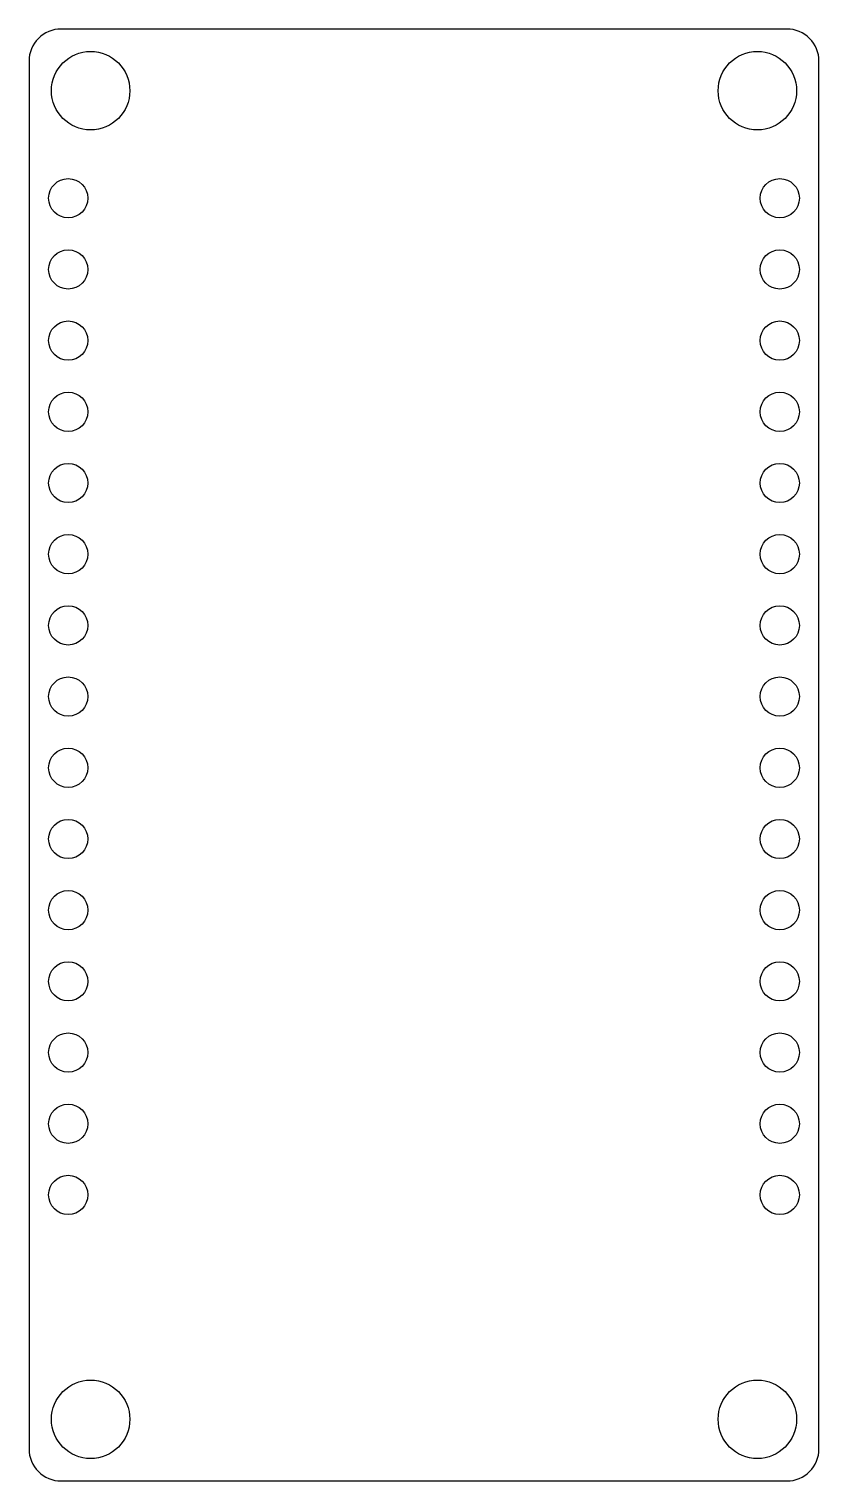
# Model space of a CAD drawing. Header units: millimetres. Extents: x -14.1 to 14.1, y -25.9 to 25.9.
import ezdxf

# ---------------------------------------------------------------- set-up
doc = ezdxf.new("R2010")
doc.units = ezdxf.units.MM
doc.layers.get('0').update_dxf_attribs({"linetype": 'CONTINUOUS'})

msp = doc.modelspace()

# ---------------------------------------------------------------- linework, layer by layer
msp.add_lwpolyline([(-12.957, 25.9, 0.414214), (-14.1, 24.757), (-14.1, -24.757, 0.414214), (-12.957, -25.9), (12.957, -25.9, 0.414214), (14.1, -24.757), (14.1, 24.757, 0.414214), (12.957, 25.9)], format="xyb", close=True)
for centre, radius in [((-11.9, 23.7), 1.4), ((11.9, 23.7), 1.4), ((-12.7, 19.864), 0.7), ((12.7, 19.864), 0.7), ((-12.7, 17.324), 0.7), ((12.7, 17.324), 0.7), ((-12.7, 14.784), 0.7), ((12.7, 14.784), 0.7), ((-12.7, 12.244), 0.7), ((12.7, 12.244), 0.7), ((-12.7, 9.704), 0.7), ((12.7, 9.704), 0.7), ((-12.7, 7.164), 0.7), ((12.7, 7.164), 0.7), ((-12.7, 4.624), 0.7), ((12.7, 4.624), 0.7), ((-12.7, 2.084), 0.7), ((12.7, 2.084), 0.7), ((-12.7, -0.456), 0.7), ((12.7, -0.456), 0.7), ((-12.7, -2.996), 0.7), ((12.7, -2.996), 0.7), ((-12.7, -5.536), 0.7), ((12.7, -5.536), 0.7), ((-12.7, -8.076), 0.7), ((12.7, -8.076), 0.7), ((-12.7, -10.616), 0.7), ((12.7, -10.616), 0.7), ((-12.7, -13.156), 0.7), ((12.7, -13.156), 0.7), ((-12.7, -15.696), 0.7), ((12.7, -15.696), 0.7), ((-11.9, -23.7), 1.4), ((11.9, -23.7), 1.4)]:
    msp.add_circle(centre, radius)

doc.saveas('drawing.dxf')
